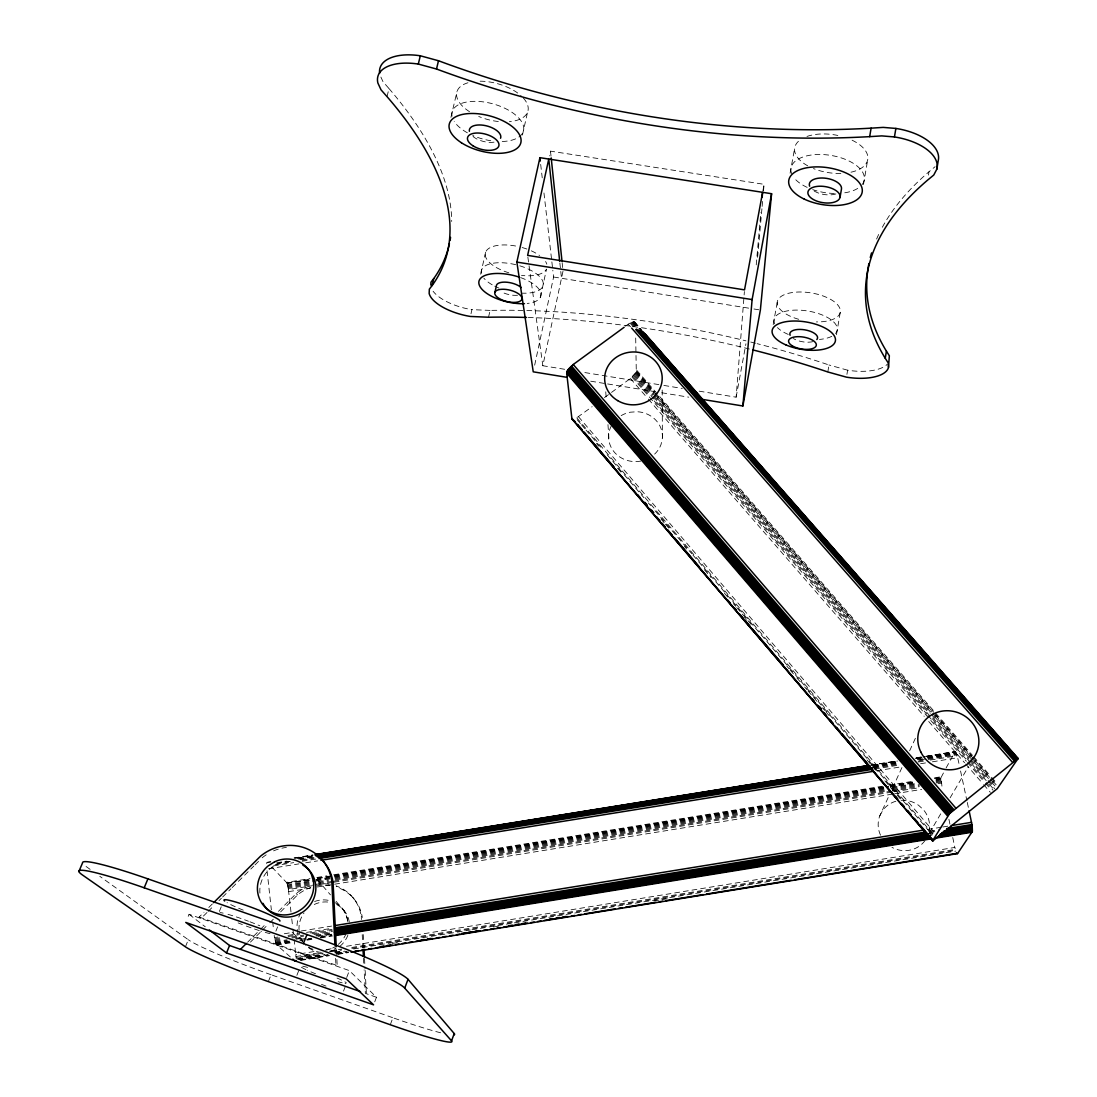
<?xml version="1.0" encoding="UTF-8"?>
<svg xmlns="http://www.w3.org/2000/svg" width="1097" height="1097" viewBox="0 0 1097 1097"><rect width="100%" height="100%" fill="white"/><g stroke="black" fill="none" stroke-linecap="round" stroke-linejoin="round"><path stroke-width="0.75" stroke-dasharray="5 3.75" d="M941.925 786.124L941.116 777.444L945.326 769.381M699.146 391.163L736.128 397.183L744.397 291.569M756.231 264.871L760.824 212.571M757.616 257.329L761.976 208.087M762.127 206.401L762.58 201.3M763.485 191.111L764.088 184.323L550.502 151.153L549.46 155.884M266.681 863.723L267.133 862.324L270.52 861.776M928.473 175.081L929.008 171.749L935.083 166.703M846.925 374.379L847.624 370.196A39.245 16.784 8.6 0 0 887.295 364.259M827.81 371.965L828.989 364.986A393.672 140.704 10.9 0 0 757.108 343.663M836.449 334.75L840.288 312.179M863.476 184.557L867.713 159.641M790.114 173.203L794.612 148.383M773.193 324.63L777.252 302.141M604.461 397.608L630.405 378.479L636.301 371.979L635.67 336.587M736.128 397.183L745.933 343.786M762.909 190.727L764.088 184.323M662.19 390.038L662.382 437.964L661.066 444.367A26.918 24.943 -2.3 0 1 654.648 454.089M564.681 369.291L542.823 365.74L563.022 271.096L562.144 262.649M540.41 297.26L546.498 269.08A31.69 13.932 13.5 0 1 521.486 275.429M534.664 365.178L553.601 277.02L552.819 270.287M488.535 317.225L490.071 310.396A393.672 140.704 10.9 0 1 745.987 340.865M522.433 135.054L527.547 112.209M470.997 313.742L471.916 309.656A38.848 16.304 13.9 0 1 433.109 291.254M480.651 274.195L485.669 252.008M450.922 117.365L457.038 91.449M387.022 96.618L389.01 88.569L383.045 81.781L380.536 76.296M390.285 1024.749L392.904 1017.755A75.816 5.608 20.1 0 0 441.748 1033.059M374.735 1001.822L376.463 997.269L349.353 970.598L189.068 914.295L186.847 919.711M346.707 977.482L349.353 970.598M343.526 991.085L346.474 983.406A24.614 1.947 20.3 0 1 345.061 983.406M296.876 975.343L299.289 969.199M268.354 981.623L271.069 974.726L392.904 1017.755M275.896 931.147L277.61 926.855M219.359 911.456L221.676 905.724M185.42 946.821L188.314 939.745L99.813 876.325M880.534 835.201A25.985 24.943 29.7 0 1 879.753 815.907L889.722 794.201M892.56 788.003L902.529 766.296M909.646 750.787L916.05 736.841M946.121 767.9L955.268 751.514L956.995 754.818L959.148 764.362M879.753 815.907L882.866 810.217A25.985 24.943 29.7 0 1 896.194 801.153M929.337 833.213L942.337 811.081M950.125 797.807L968.322 766.83M250.459 942.104L261.319 931.216M262.526 930.009L268.573 923.962M269.78 922.755L273.4 919.135M280.64 911.881L297.534 894.946A41.206 39.341 -43.6 0 1 310.766 887.473M247.593 942.241L259.454 930.366M260.633 929.186L266.571 923.249M278.432 911.374L296.217 893.561A41.357 39.478 -43.5 0 1 313.893 884.799M206.99 912.526L200.984 918.477L199.147 917.037L203.96 912.265M208.183 911.346L214.189 905.395M218.989 900.637L221.388 898.251M222.581 897.058L230.987 888.735M232.18 887.542L253.777 866.123M254.984 864.93L259.783 860.171M208.787 907.48L212.393 903.901M580.436 423.524L575.98 418.327L592.161 406.672M625.537 326.275C629.006 322.998 638.207 317.568 635.41 328.154M323.094 953.06L296.039 957.462L295.806 954.513L316.073 951.222M326.22 949.577L336.354 947.931M346.487 946.286L954.829 847.446L956.036 851.834M295.984 956.529L319.652 952.676M329.799 951.03L341.633 949.111M351.767 947.465L955.295 849.393M331.555 951.689L341.702 950.043M351.849 948.398L955.542 850.285M296.067 958.325L323.135 953.924M334.969 952.004L343.43 950.633M353.577 948.974L470.298 930.009M471.998 929.735L478.758 928.638M480.445 928.364L512.587 923.139M514.287 922.865L955.789 851.107M297.753 958.833L324.753 954.445M334.887 952.786L345.02 951.14M392.273 943.461L399.034 942.364M493.554 927.006L500.301 925.909M653.908 900.939L660.655 899.842M662.341 899.567L669.101 898.47M297.726 959.505L328.126 954.568M336.56 953.197L346.693 951.552M299.358 959.806L328.072 955.13M336.518 953.759L348.352 951.839M300.962 959.971L328.017 955.583M338.15 953.937L348.298 952.278M300.4 960.451L329.607 955.624M337.561 954.404L348.215 952.594M294.188 857.964L312.782 854.974M870.73 765.13L896.098 761.044M916.379 757.78L924.84 756.409M926.526 756.148L955.268 751.514M266.982 862.461L270.877 861.913M294.051 858.115L313.098 855.125M870.895 765.212L897.497 761.016M916.077 758.013L925.032 756.505M926.211 756.382L955.473 751.596M295.559 858.128L312.439 855.413M872.979 765.144L898.306 761.071M915.186 758.342L925.319 756.711M927.006 756.45L955.706 751.829M297.164 858.279L314.057 855.55M873.185 765.514L898.512 761.428M917.092 758.438L925.539 757.081M927.226 756.807L955.953 752.185M298.795 858.553L314.003 856.099M873.39 766.008L898.745 761.921M917.339 758.932L920.712 758.384M927.472 757.3L956.2 752.665M276.787 862.749L286.92 861.118M298.754 859.212L313.975 856.757M873.623 766.625L898.978 762.538M917.586 759.549L926.033 758.178M927.719 757.917L956.474 753.282M276.773 863.531L291.994 861.076M300.455 859.705L313.989 857.539M873.856 767.352L899.225 763.265M919.519 760.002L926.293 758.905M927.98 758.63L956.735 754.009M275.1 864.669L292.021 861.94M302.169 860.309L314.016 858.403M874.09 768.174L899.471 764.088M918.079 761.099L926.54 759.727M928.227 759.453L956.995 754.818M273.441 865.89L293.708 862.626M302.141 861.268L317.335 858.814M874.528 769.052L899.855 764.979M918.422 761.99L923.482 761.167M930.242 760.084L957.256 755.737M268.559 868.783L298.96 863.874M305.72 862.791L317.54 860.884M876.654 770.793L901.995 766.707M920.575 763.718L925.649 762.909M932.395 761.812L957.736 757.725M271.946 867.151L286.427 882.399L310.053 878.587M316.8 877.49L326.933 875.859M333.68 874.775L882.249 786.247M888.995 785.15L912.635 781.338M934.575 777.8L941.322 776.717M286.427 882.399L286.811 883.044L310.478 879.218M317.252 878.121L332.46 875.667M334.16 875.406L883.634 786.727M890.394 785.63L915.762 781.53M934.356 778.541L941.116 777.444M286.811 883.044L310.684 879.725M317.444 878.642L332.652 876.188M334.338 875.913L888.68 786.439M890.366 786.179L915.721 782.079M936.002 778.801L941.061 777.992M287.016 883.551L314.263 879.808M315.95 879.533L332.844 876.805M334.544 876.53L888.666 787.098M890.353 786.823L915.693 782.737M935.974 779.46L941.048 778.637M287.236 884.168L287.455 884.895L314.469 880.534M316.155 880.26L333.049 877.531M334.736 877.257L885.32 788.386M892.067 787.303L917.407 783.203M935.988 780.214L941.048 779.391M287.455 884.895L287.661 885.704L314.674 881.344M316.361 881.069L333.255 878.34M334.942 878.08L885.375 789.223M892.122 788.126L917.449 784.04M936.029 781.037L941.089 780.228M287.661 885.704L287.867 886.595L311.493 882.783M318.253 881.686L328.387 880.055M335.134 878.971L885.457 790.128M892.204 789.031L919.217 784.67M936.098 781.942L941.157 781.133M287.867 886.595L288.058 887.542L311.685 883.729M318.445 882.646L328.565 881.001M335.325 879.917L885.567 791.074M892.314 789.991L919.313 785.63M936.194 782.901L941.267 782.079M288.058 887.542L288.25 888.543L311.932 884.717M318.706 883.62L332.24 881.439M333.927 881.165L890.627 791.28M892.327 791.006L919.396 786.631M938.004 783.628L941.391 783.08M290.993 912.032L288.415 889.571L312.096 885.745M318.87 884.648L332.405 882.468M334.091 882.194L892.478 792.02M894.165 791.746L919.547 787.646M288.689 891.628L310.629 888.09M317.376 886.993L892.972 794.036M894.658 793.762L921.672 789.401M284.315 933.753L292.762 932.381M301.209 931.01L331.596 926.087M927.637 829.442L941.144 827.248M942.83 826.987L947.89 826.164M290.348 956.954L276.211 944.462L274.483 937.606L277.856 937.057M287.99 935.412L298.123 933.766M306.57 932.395L331.897 928.295M929.721 831.348L939.855 829.702M274.661 938.703L279.721 937.88M288.168 936.509L298.302 934.863M310.122 932.944L332.076 929.378M929.899 832.431L938.333 831.06M274.853 939.759L281.614 938.662M291.747 937.016L303.567 935.097M312.001 933.725L332.268 930.448M930.037 833.487L933.41 832.938M275.073 940.76L283.506 939.389M291.953 938.031L303.773 936.111M313.893 934.466L332.473 931.449M275.292 941.706L287.099 939.786M295.546 938.415L302.292 937.318M315.799 935.124L332.679 932.395M275.512 942.556L287.359 940.636M295.82 939.265L302.58 938.168M316.114 935.974L331.335 933.492M275.745 943.31L289.279 941.116M301.113 939.197L306.186 938.374M318.02 936.454L331.555 934.246M275.978 943.941L289.498 941.747M308.092 938.73L311.479 938.182M321.627 936.536L331.76 934.891M276.211 944.462L291.418 941.994M299.865 940.623L304.939 939.8M306.625 939.526L311.685 938.703M320.132 937.332L331.966 935.412M276.636 945.079L293.516 942.35M307.009 940.156L312.083 939.334M320.516 937.962L332.336 936.043M490.071 310.396L471.916 309.656M553.601 277.02L748.99 308.202M753.968 308.997L758.781 309.765M584.852 372.569L662.163 385.157M663.85 385.431L682.334 388.434M590.721 381.194L605.928 383.676M607.628 383.95L654.964 391.656M661.724 392.767L688.779 397.169M847.624 370.196L828.989 364.986M199.147 917.037L335.915 965.086L337.232 966.347L336.82 957.942M376.463 997.269L365.356 993.361L364.094 969.871M90.146 869.386L85.991 866.411A92.546 8.077 20.7 0 1 83.537 864.395M189.068 914.295L205.262 926.787M292.131 932.285L299.399 939.087M296.217 893.561L297.534 894.946M634.683 322.011L641.457 329.731M634.272 321.846L641.032 329.553M633.764 321.791L640.525 329.511M633.161 321.846L639.935 329.566M632.475 322.011L636.987 327.153M631.721 322.271L636.246 327.427M630.912 322.641L634.299 326.495M630.062 323.094L633.449 326.961M628.279 324.259L630.542 326.837M636.754 370.292L972.532 755.394M973.642 756.683L990.495 776.004M991.619 777.293L997.228 783.738M636.562 371.348L654.566 391.999M655.691 393.288L933.629 712.145M934.767 713.434L971.901 756.025M973.025 757.314L989.905 776.69M991.03 777.979L996.652 784.424M636.301 371.979L656.541 395.194M657.665 396.497L934.342 713.928M935.467 715.217L973.711 759.097M974.835 760.386L991.715 779.748M992.84 781.037L997.338 786.192M635.945 372.651L653.922 393.288M655.046 394.577L931.586 711.926M932.711 713.215L970.941 757.067M972.065 758.356L988.918 777.704M990.043 778.993L995.665 785.452M635.478 373.378L655.704 396.579M656.829 397.868L933.245 715.121M934.37 716.41L972.573 760.262M973.697 761.551L990.55 780.899M991.674 782.188L995.048 786.055M634.93 374.118L652.907 394.742M654.031 396.044L930.325 713.228M931.449 714.517L969.625 758.356M970.749 759.645L987.602 778.98M988.726 780.269L994.335 786.714M634.313 374.886L652.276 395.51M653.401 396.799L928.46 712.639M932.944 717.795L968.87 759.055M969.995 760.344L986.834 779.679M987.958 780.968L994.691 788.702M633.613 375.654L970.31 762.36M971.435 763.649L988.274 782.984M989.384 784.273L995.006 790.718M632.873 376.408L649.698 395.743M654.182 400.899L926.828 714.12M927.952 715.409L967.225 760.536M968.349 761.825L985.175 781.16M986.299 782.449L993.032 790.183M632.078 377.135L966.347 761.277M967.472 762.566L984.297 781.9M985.421 783.189L991.03 789.634M630.405 378.479L647.23 397.827M648.354 399.116L924.223 716.314M928.706 721.469L964.592 762.73M965.717 764.019L982.542 783.354M983.666 784.643L990.385 792.391M317.033 879.341L330.471 894.864M336.08 901.336L344.101 910.551M578.503 416.737L933.739 831.704M576.803 417.861L934.274 835.653M581.547 424.827L584.893 428.735M586.004 430.038L602.706 449.564M607.162 454.775L643.925 497.736M648.368 502.947L650.603 505.552M655.06 510.763L691.809 553.724M692.92 555.027L932.368 834.954M596.357 443.449L598.592 446.054M617.529 468.186L621.985 473.397M660.97 518.991L664.316 522.899M665.426 524.201L668.759 528.096M684.363 546.333L686.585 548.939M704.411 569.782L711.089 577.598M724.459 593.23L728.915 598.441M733.372 603.652L735.593 606.257M736.718 607.546L741.174 612.757M742.285 614.059L753.42 627.086M786.837 666.167L789.072 668.772M790.183 670.075L795.75 676.588M796.861 677.891L800.207 681.799M804.663 686.996L806.885 689.602M808.009 690.904L812.466 696.115M813.576 697.418L818.033 702.629M822.489 707.839L824.711 710.445M825.822 711.747L830.278 716.958M867.041 759.947L871.498 765.158M872.609 766.446L878.176 772.96M884.868 780.776L889.324 785.987M890.435 787.289L896.002 793.803M897.113 795.106L901.569 800.316M929.42 832.884L931.641 835.489M744.397 617.721L746.618 620.326M361.228 916.187L362.325 917.503A41.206 39.341 -43.6 0 0 337.245 887.336L336.066 885.91A41.357 39.478 -43.5 0 1 361.228 916.187L361.407 919.547M352.85 897.483L353.961 898.868M342.799 909.084L346.062 914.692A25.999 24.833 -43.6 0 1 347.886 925.292M347.626 920.328L345.788 914.062A25.999 24.833 -43.6 0 0 332.46 901.487M960.561 770.985L966.937 800.796M967.293 802.456L968.706 809.079M948.905 819.267L950.304 825.904M952.745 837.505L954.829 847.446M288.25 888.543L288.415 889.571M527.863 257.082L542.823 365.74M274.195 935.384L274.483 937.606M540.684 164.399L542.233 177.837M543.961 192.976L551.668 260.208M551.86 261.881L552.627 268.614M291.761 918.82L292.721 927.322M292.913 929.022L293.873 937.524M294.065 939.224L295.806 954.513M267.051 870.757L271.37 909.879M272.687 921.782L273.619 930.283M559.854 262.951L560.581 269.752M560.773 271.466L561.499 278.281M550.502 151.153L551.023 156.213M605.75 391.821L606.243 399.034M607.971 424.594L609.123 441.638M363.244 934.589L363.971 948.261M364.519 958.517L365.068 968.774M365.164 970.475L366.439 994.403M362.216 934.644L362.929 948.055M363.477 958.12L363.738 963.152M336.395 949.549L336.738 956.269M335.092 948.219L335.504 956.653M335.586 958.339L335.915 965.086M270.068 933.643A29.934 2.647 20.5 0 1 260.867 931.092M259.276 930.585A29.934 2.647 20.5 0 1 252.447 928.281M251.035 927.788A29.934 2.647 20.5 0 1 245.248 925.662M242.368 924.565A29.934 2.647 20.5 0 1 238.145 922.892M220.044 912.635A29.934 2.647 20.5 0 1 223.171 913.129M227.957 914.336A29.934 2.647 20.5 0 1 248.443 921.219M249.924 921.782A29.934 2.647 20.5 0 1 259.824 925.772M321.503 984.379A24.655 1.81 20.3 0 1 326.015 986.107M316.622 885.91A41.206 39.341 -43.6 0 1 330.046 885.581M315.374 884.484A41.357 39.478 -43.5 0 1 330.32 884.401M346.145 933.451A25.999 24.833 -43.6 0 1 338.301 944.394M336.957 945.449A25.999 24.833 -43.6 0 1 325.466 950.317M313.043 949.275A25.999 24.833 -43.6 0 1 308.586 947.177M302.457 941.884A25.999 24.833 -43.6 0 1 301.127 912.416M314.606 901.501A25.999 24.833 -43.6 0 1 330.924 900.952M336.573 904.545A25.862 24.696 -43.8 0 1 349.326 922.262M347.859 935.316A25.862 24.696 -43.8 0 1 340.056 946.204M334.379 949.865A25.862 24.696 -43.8 0 1 328.003 951.977M321.366 952.388A25.862 24.696 -43.8 0 1 305.473 944.915M303.43 942.419A25.862 24.696 -43.8 0 1 299.234 931.915M299.056 930.297A25.862 24.696 -43.8 0 1 304.02 912.992M314.277 904.463A25.862 24.696 -43.8 0 1 330.444 902.42M262.183 857.799A45.183 42.906 -41.1 0 1 267.654 853.905M273.592 850.847A45.183 42.906 -41.1 0 1 286.399 847.419M259.92 893.095A28.632 27.178 -40.9 0 1 291.967 861.639M342.209 982.83A24.614 1.947 20.3 0 1 338.095 981.705M315.538 973.766A24.614 1.947 20.3 0 1 307.187 970.214M305.844 969.597A24.614 1.947 20.3 0 1 308.668 967.719M337.026 978.03A24.614 1.947 20.3 0 1 346.323 982.802M243.26 910.167A29.88 2.825 20.6 0 1 227.093 902.666M271.069 974.726A75.624 5.499 20.4 0 1 188.314 939.745M925.004 840.59A25.985 24.943 29.7 0 1 891.957 847.35M901.117 800.316A25.985 24.943 29.7 0 1 918.628 805.308L923.578 809.901A25.985 24.943 29.7 0 1 928.103 834.844M798.726 319.296A31.923 14.247 9.2 0 1 783.82 294.901A31.923 14.247 9.2 0 1 835.256 302.525A31.923 14.247 9.2 0 1 816.401 321.915M774.701 323.78A32.005 14.028 9.3 0 1 807.694 310.986A32.005 14.028 9.3 0 1 835.516 333.515M831.787 336.299A32.005 14.028 9.3 0 1 819.473 339.426M788.277 334.434A32.005 14.028 9.3 0 1 777.458 327.605M812.836 341.647A14.028 6.075 9.3 0 1 793.35 338.52M452.046 116.213A36.9 18.306 15 0 1 481.364 101.664A36.9 18.306 15 0 1 522.556 123.495A36.9 18.306 15 0 1 499.821 141.513M490.798 140.731A36.9 18.306 15 0 1 472.752 135.493M467.391 132.819A36.9 18.306 15 0 1 454.199 121.397M494.02 142.157A16.167 7.926 14.9 0 1 473.026 136.535M523.392 98.099A36.791 18.58 15.1 0 1 509.365 121.698M498.326 121.52A36.791 18.58 15.1 0 1 478.717 116.46M469.516 111.702A36.791 18.58 15.1 0 1 468.734 82.536M480.129 81.192A36.791 18.58 15.1 0 1 521.061 95.754M835.887 193.95A16.263 8.159 9 0 1 813.288 190.439M791.65 173.641A37.106 18.841 9 0 1 830.374 155.321A37.106 18.841 9 0 1 862.146 184.557M857.717 188.41A37.106 18.841 9 0 1 843.305 193.003M834.31 193.456A37.106 18.841 9 0 1 812.712 189.616M807.186 187.395A37.106 18.841 9 0 1 794.763 178.66M852.108 140.21A36.983 19.129 8.9 0 1 848.461 172.695M840.864 173.422A36.983 19.129 8.9 0 1 813.439 168.554M807.735 165.839A36.983 19.129 8.9 0 1 800.632 139.566M806.967 136.453A36.983 19.129 8.9 0 1 838.766 135.658M750.759 342.045A393.672 140.704 10.9 0 1 755.518 343.251M389.01 88.569A558.675 227.106 21.1 0 1 451.69 221.471M876.599 239.036A583.275 254.051 0.5 0 1 878.683 234.415M882.331 227.257A583.275 254.051 0.5 0 1 929.008 171.749M528.26 317.499A394.029 139.73 10.9 0 1 751.075 349.449M517.551 295.244A13.918 5.938 13.4 0 1 504.044 293.077M519.8 265.817A31.772 13.713 13.5 0 1 543.303 283.355A31.772 13.713 13.5 0 1 522.337 293.173M498.916 288.058A31.772 13.713 13.5 0 1 494.733 286.166M492.183 284.795A31.772 13.713 13.5 0 1 483.818 278.117M481.336 273.222A31.772 13.713 13.5 0 1 518.195 265.351M520.609 277.596A31.827 13.575 13.4 0 1 540.821 292.899A31.827 13.575 13.4 0 1 527.218 303.458M508.816 272.796A31.69 13.932 13.5 0 1 485.601 252.173A31.69 13.932 13.5 0 1 518.881 246.688M522.131 247.524A31.69 13.932 13.5 0 1 526.875 249.046M531.346 250.843A31.69 13.932 13.5 0 1 539.573 255.519M545.579 261.539A31.69 13.932 13.5 0 1 546.827 264.199M640.854 461.069A26.918 24.943 -2.3 0 1 613.662 451.333A26.918 24.943 -2.3 0 1 612.222 424.292M621.149 415.64A26.918 24.943 -2.3 0 1 630.213 412.211L637.192 411.732A26.918 24.943 -2.3 0 1 662.382 437.964"/><path stroke-width="1.5" d="M956.543 852.972L957.53 853.631L972.34 831.499L971.942 824.491L969.062 810.738M430.819 285.11L430.956 282.231L433.74 278.583A558.675 227.106 21.1 0 0 449.427 243.589M702.299 399.377L742.875 405.986L752.117 299.577L771.589 193.716L539.916 157.666L516.865 262.101L533.238 371.828L567.053 377.341M762.154 197.378L762.607 192.318L744.534 289.869L527.63 255.382L548.761 159.051L559.676 261.237M771.589 193.716L760.372 310.012L742.875 405.986M644.858 333.598L1018.126 758.438L997.283 788.633L933.3 840.521L932.519 840.837L571.935 418.944L566.71 373.227L567.437 370.717L573.237 364.506L624.152 327.276M752.665 349.861A394.029 139.73 10.9 0 1 827.81 371.965L846.459 377.162A39.286 16.674 8.7 0 0 888.501 367.344L888.2 362.901L885.252 358.294A583.961 252.502 0.6 0 1 927.678 180.059L933.753 175.04L936.879 169.075L938.223 160.697A47.843 24.902 7.8 0 0 895.865 128.431L883.195 127.389L871.114 128.157A832.486 619.736 18.2 0 1 438.498 60.746L420.316 55.782A47.528 23.915 16.3 0 0 379.603 73.266M885.252 358.294L886.403 351.15A583.275 254.051 0.5 0 1 868.893 263.595M888.501 367.344L889.352 355.785L886.403 351.15M936.879 169.075A47.911 24.751 7.8 0 0 894.453 136.947L895.865 128.431M526.56 317.458A394.029 139.73 10.9 0 0 488.535 317.225L470.38 316.457A38.889 16.194 13.9 0 1 429.146 293.461L429.338 289.169L432.122 285.535A559.305 225.694 21 0 0 387.022 96.618L381.043 89.858L377.889 83.043A47.582 23.764 16.3 0 1 418.3 64.065L436.51 69.015A834.077 616.829 18 0 0 869.66 136.645L871.114 128.157M840.069 197.186A16.277 8.118 9 0 0 817.059 186.408A16.277 8.118 9 0 0 814.838 200.285A16.277 8.118 9 0 0 840.069 197.186L841.481 188.999A16.263 8.159 9 0 0 824.491 178.112A16.263 8.159 9 0 0 809.627 186.202M295.984 960.355L295.34 961.274L292.844 959.121M932.519 840.837L949.687 813.48L1018.126 758.438M494.966 292.159L496.543 285.055A13.918 5.938 13.4 0 1 507.157 282.258A13.918 5.938 13.4 0 1 521.226 287.537M432.122 285.535L433.74 278.583M436.51 69.015L438.498 60.746M418.3 64.065L420.316 55.782M451.553 1040.847L404.724 988.136A92.642 7.912 20.3 0 0 303.403 943.626L144.187 887.802A92.655 7.706 20.7 0 0 82.357 874.912L185.42 946.821A75.707 5.238 20.4 0 0 268.354 981.623L390.285 1024.749A75.885 5.348 20.1 0 0 451.553 1040.847L454.227 1033.566L408.029 979.333A92.532 8.296 20.4 0 0 306.968 934.548L147.917 878.875A92.546 8.077 20.7 0 0 82.549 862.9L78.874 871.484M404.724 988.136L408.029 979.333M303.403 943.626L306.968 934.548M226.544 952.978L185.75 922.412L346.186 978.867L373.583 1004.852L226.544 952.978L229.547 945.504L209.308 929.899M144.187 887.802L147.917 878.875M240.476 949.358L246.414 943.42M213.6 902.708L260.592 856.126A45.361 43.071 -41 0 1 331.76 880.781L333.063 882.358L336.231 946.19M380.453 946.615L383.827 946.067M387.214 945.518L390.587 944.97M421.001 940.033L424.374 939.485M427.748 938.936L431.135 938.388M461.535 933.437L464.922 932.889M468.296 932.34L471.683 931.792M475.056 931.243L478.429 930.695M508.843 925.745L512.23 925.196M515.604 924.648L518.977 924.099M522.364 923.551L525.737 923.002M549.391 919.163L552.765 918.614M556.152 918.052L559.525 917.503M562.912 916.955L566.285 916.406M355.058 951.181L358.431 950.633M361.818 950.084L365.191 949.536M368.578 948.987L371.952 948.439M375.339 947.89L392.232 945.134M395.619 944.586L399.006 944.037M402.38 943.489L405.767 942.94M409.14 942.392L412.527 941.843M415.9 941.295L432.808 938.538M436.181 937.99L439.568 937.441M442.941 936.893L446.328 936.344M449.701 935.796L453.088 935.247M456.462 934.699L459.849 934.15M463.222 933.602L480.129 930.846M483.516 930.297L486.89 929.749M490.277 929.2L493.65 928.652M497.037 928.103L500.41 927.555M503.797 927.006L527.451 923.153M530.838 922.604L534.212 922.056M537.599 921.507L540.972 920.959M544.359 920.41L568.027 916.557M571.4 916.009L574.787 915.46M578.16 914.912L581.547 914.363M584.92 913.815L615.348 908.865M618.735 908.316L622.109 907.768M625.496 907.219L655.91 902.269M659.297 901.72L662.67 901.172M666.057 900.623L703.246 894.576M706.619 894.028L791.129 880.288M794.516 879.739L956.776 853.37M351.081 952.21L957.53 853.631M316.169 854.426L869.043 765.404M314.798 854.851L869.208 765.487M315.813 854.865L869.592 765.692M315.744 855.276L869.798 766.063M315.689 855.825L870.017 766.556M317.362 856.222L870.236 767.173M317.362 856.99L872.156 767.626M319.09 857.58L872.389 768.448M319.035 858.553L872.828 769.326M320.927 860.336L873.281 771.342M334.969 925.539L924.264 829.99M951.277 825.616L971.531 822.325M335.271 927.747L924.661 832.17M946.615 828.605L971.942 824.491M335.449 928.83L926.512 832.98M946.78 829.689L972.107 825.575M335.641 929.899L928.35 833.761M943.543 831.293L972.244 826.644M335.847 930.9L928.46 834.776M941.966 832.582L972.353 827.659M334.366 932.121L930.229 835.448M940.348 833.816L972.422 828.605M334.722 932.944L930.16 836.339M940.321 834.694L972.449 829.483M334.942 933.698L930.174 837.121M938.634 835.749L972.449 830.264M335.147 934.342L930.16 837.793M938.607 836.421L972.422 830.936M335.339 934.863L930.105 838.355M936.865 837.258L972.34 831.499M335.709 935.494L931.586 838.794M934.959 838.245L972.093 832.225M869.66 136.645L881.769 135.891L894.453 136.947M571.935 418.944L575.418 421.865M516.865 262.101L752.117 299.577M229.547 945.504L360.543 991.661M643.295 332.13L1017.975 758.822M641.663 330.787L1017.44 758.63M641.059 330.841L1016.988 758.905M640.374 331.006L1016.425 759.275M638.495 329.991L1015.767 759.727M636.562 329.073L1015.04 760.262M635.712 329.539L1014.231 760.879M631.68 328.126L1012.462 762.278M573.237 364.506L955.816 808.119M571.455 365.945L953.937 809.682M570.618 366.727L952.991 810.477M569.823 367.522L952.086 811.273M569.096 368.345L951.222 812.041M568.452 369.154L950.413 812.781M567.889 369.963L949.687 813.48M567.437 370.717L949.028 814.125M567.08 371.444L948.48 814.687M566.847 372.116L948.027 815.181M566.71 373.227L947.479 815.894M644.899 502.344L647.12 504.949M651.563 510.146L653.785 512.738M819.336 706.372L821.557 708.977M577.639 424.47L582.082 429.667M584.303 432.273L614.306 467.377M637.659 494.678L639.88 497.27M644.323 502.481L646.544 505.073M649.877 508.981L653.209 512.875M656.555 516.783L659.887 520.677M662.108 523.283L665.44 527.177M667.662 529.782L672.104 534.979M674.326 537.585L698.789 566.189M727.681 599.99L729.903 602.596M734.346 607.793L736.567 610.398M739.913 614.293L743.245 618.201M746.577 622.095L749.909 625.989M752.131 628.595L783.258 665.001M812.15 698.803L814.372 701.408M817.704 705.302L821.036 709.211M824.382 713.105L826.603 715.71M829.935 719.605L833.267 723.513M836.6 727.407L839.932 731.315M842.153 733.907L867.727 763.814M895.509 796.326L897.73 798.918M902.173 804.128L904.394 806.72M907.74 810.628L911.072 814.523M914.404 818.431L917.736 822.325M919.958 824.93L933.3 840.521M572.675 419.26L574.897 421.865M577.118 424.457L581.575 429.667M583.796 432.273L652.729 512.916M654.95 515.521L659.407 520.718M661.628 523.324L664.96 527.232M667.182 529.824L736.128 610.481M739.46 614.389L742.792 618.283M745.014 620.888L815.071 702.834M817.292 705.44L820.625 709.348M822.846 711.939L826.192 715.847M828.413 718.453L832.856 723.65M835.078 726.255L897.346 799.096M900.678 803.004L904.024 806.912M906.245 809.504L910.688 814.714M912.91 817.32L932.93 840.727M571.619 418.259L932.669 840.837M539.916 157.666L540.3 161.04M551.201 157.899L561.966 260.949M364.067 949.975L364.423 956.803M363.025 949.741L363.381 956.447M331.76 880.781L334.914 944.846M315.744 854.522A45.183 42.906 -41.1 0 1 333.063 882.358M302.854 865.094A28.632 27.178 -40.9 0 1 306.749 908.851A28.632 27.178 -40.9 0 1 262.937 903.311M224.624 901.007A29.88 2.825 20.6 0 1 249.965 906.78A29.88 2.825 20.6 0 1 279.872 921.137M454.227 1033.566A75.816 5.608 20.1 0 1 453.719 1034.937M790.128 335.271A14.028 6.075 9.3 0 1 804.595 329.813A14.028 6.075 9.3 0 1 816.84 339.549M469.379 131.297A16.167 7.926 14.9 0 1 485.779 125.689A16.167 7.926 14.9 0 1 500.561 138.249M870.291 257.48A583.275 254.051 0.5 0 1 871.567 252.886M450.565 237.35A558.675 227.106 21.1 0 1 450.058 240.394M524.462 303.663A31.827 13.575 13.4 0 1 478.95 283.904A31.827 13.575 13.4 0 1 519.032 277.061M274.579 861.831L268.258 865.835A28.796 27.329 -40.8 0 0 260.716 901.377A28.796 27.329 -40.8 0 0 294.38 913.061A28.796 27.329 -40.8 0 0 313.468 881.508L311.479 874.611A28.796 27.329 -40.8 0 0 274.579 861.831M920.753 751.884A30.839 29.249 25.1 0 0 973.519 757.972A30.839 29.249 25.1 0 0 950.729 710.938A30.839 29.249 25.1 0 0 920.753 751.884M791.979 345.651A14.042 6.034 9.3 0 0 815.592 346.762A14.042 6.034 9.3 0 0 799.795 336.697A14.042 6.034 9.3 0 0 791.979 345.651M785.822 344.856A32.06 13.891 9.3 0 0 835.393 340.934A32.06 13.891 9.3 0 0 790.087 321.188A32.06 13.891 9.3 0 0 785.822 344.856M461.398 142.733A36.969 18.128 14.9 0 0 520.417 144.036A36.969 18.128 14.9 0 0 473.369 113.485A36.969 18.128 14.9 0 0 461.398 142.733M472.985 145.805A16.194 7.885 14.9 0 0 498.737 146.258A16.194 7.885 14.9 0 0 477.949 133.011A16.194 7.885 14.9 0 0 472.985 145.805M804.293 199.119A37.175 18.663 9 0 0 862.173 192.208A37.175 18.663 9 0 0 810.025 167.293A37.175 18.663 9 0 0 804.293 199.119M499.409 298.645A13.932 5.896 13.4 0 0 521.733 299.591A13.932 5.896 13.4 0 0 503.948 289.279A13.932 5.896 13.4 0 0 499.409 298.645M617.611 400.583A28.769 26.424 -2.4 0 0 662.149 379.781A28.769 26.424 -2.4 0 0 620.545 354.852A28.769 26.424 -2.4 0 0 617.611 400.583"/></g></svg>
